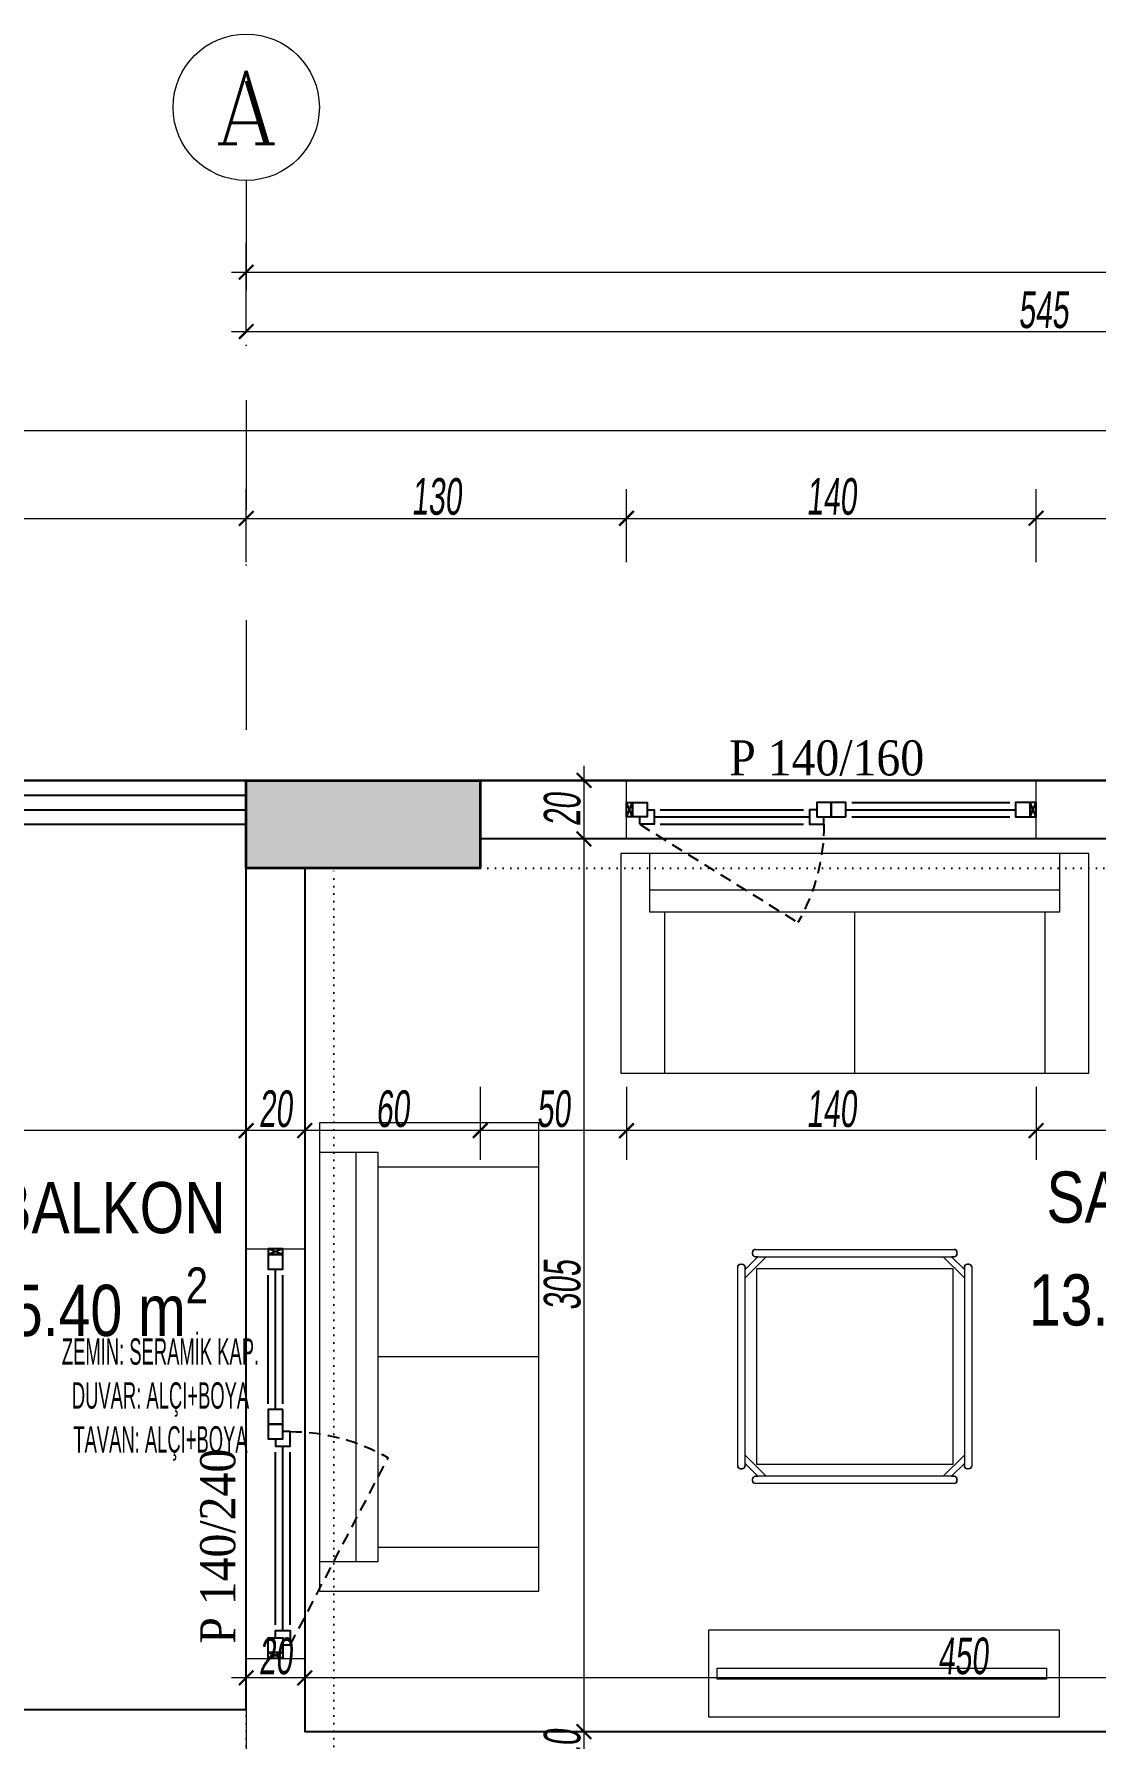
# Model space of a CAD drawing. Header units: millimetres. Extents: x -2145 to 33996, y -835 to 2363.
# Drawn here: x 11687 to 12050, y 512 to 1095 of the extents above; entities that cross this region are included whole.
import ezdxf
from ezdxf.enums import TextEntityAlignment as Align

# ---------------------------------------------------------------- set-up
doc = ezdxf.new("R2010")
doc.units = ezdxf.units.MM
for name, pattern in [('DASHDOT', [1, 0.5, -0.25, 0, -0.25]), ('DOT', [0.25, 0, -0.25]), ('KESIK', [0.325, 0.2, -0.125])]:
    doc.linetypes.add(name, pattern=pattern)
for name, color, linetype in [('0 @ 1', 7, 'Continuous'), ('m_doğrama_aluminyum', 105, 'Continuous'), ('NET_KİRİŞ', 253, 'DOT'), ('NET_POZ', 41, 'Continuous'), ('T-GOR-5', 33, 'Continuous'), ('T-MAH-AD', 7, 'Continuous')]:
    doc.layers.add(name, color=color, linetype=linetype)
doc.layers.add('ALAN', color=3, linetype='Continuous', lineweight=25, plot=False)
for name, color, linetype, lineweight in [('EMSAL HESAP', 1, 'Continuous', 30), ('MM-TEFRIS', 173, 'Continuous', 5), ('NET_AKS', 251, 'DASHDOT', 9), ('NET_AKS_YAZI', 31, 'DASHDOT', 9), ('NET_ARSA SINIRI', 1, 'Continuous', 0), ('NET_DUVAR', 150, 'Continuous', 18), ('NET_KOLON_TARAMA', 8, 'Continuous', 0), ('NET_TAŞIYICI', 1, 'Continuous', 35), ('NET_ÖLÇÜ DIŞ', 235, 'Continuous', 9), ('NET_ÖLÇÜ İÇ', 54, 'Continuous', 9), ('NET_ÖLÇÜ_AKS', 31, 'Continuous', 15)]:
    doc.layers.add(name, color=color, linetype=linetype, lineweight=lineweight)
doc.layers.add('TEFRIS_YENI_TWA @ 1', color=7, linetype='Continuous', true_color=0xb5b5b5)
doc.styles.add('ARIALTR', font='arial.ttf', dxfattribs={"width": 0.8, "height": 22.5})
doc.styles.add('BODRUM', font='swisscl.ttf', dxfattribs={"width": 0.8, "oblique": 5})
doc.styles.get("Standard").update_dxf_attribs({"font": 'arial.ttf'})
doc.styles.add('TAks_2', font='ROMANC', dxfattribs={"height": 5})
doc.styles.add('TGS SAYILAR', font='times.ttf', dxfattribs={"width": 0.7})
doc.dimstyles.new('olcu-50', dxfattribs={"dimscale": 0, "dimtxt": 12.5, "dimasz": 5, "dimexe": 10, "dimexo": 10, "dimgap": 1, "dimtad": 1, "dimdec": 1, "dimzin": 12, "dimtxsty": 'BODRUM', "dimblk": 'ARCHTICK', "dimcen": 8, "dimdle": 5, "dimclrd": 256, "dimclre": 256, "dimclrt": 256, "dimadec": 0, "dimazin": 2, "dimtfac": 1, "dimtdec": 1, "dimtix": 1, "dimtmove": 0, "dimatfit": 3, "dimldrblk": 'ARCHTICK', "dimfxl": 15, "dimfxlon": 1, "dimlwd": -1, "dimlwe": -1, "dimarcsym": 0})

# ---------------------------------------------------------------- blocks, each defined once
blk = doc.blocks.new('A$Cec846f78')
at = {"layer": 'NET_TAŞIYICI'}
blk.add_lwpolyline([(-1580, 980), (-1580, 950), (-1660, 950), (-1660, 980)], close=True, dxfattribs=at)
blk = doc.blocks.new('A$Ca5374770')
at = {"layer": 'NET_KOLON_TARAMA'}
h = blk.add_hatch(dxfattribs=at)
h.set_pattern_fill('ANSI33', color=256)
h.paths.add_polyline_path([(1115, 0), (1115, 235), (1090, 235), (1090, 225), (1090, 0)])
h.paths.add_polyline_path([(890, 0), (890, 225), (890, 235), (865, 235), (865, 0)])
h.paths.add_polyline_path([(1580, 30), (1580, 0), (1660, 0), (1660, 30)])
h.paths.add_polyline_path([(1620, 455), (1620, 385), (1660, 385), (1660, 455)])
h.paths.add_polyline_path([(80, 950), (80, 980), (0, 980), (0, 950)])
h.paths.add_polyline_path([(1580, 980), (1580, 950), (1660, 950), (1660, 980)])
h.paths.add_polyline_path([(1035, 980), (1035, 950), (1115, 950), (1115, 980)])
h.paths.add_polyline_path([(625, 950), (625, 980), (545, 980), (545, 950)])
h.paths.add_polyline_path([(80, 0), (80, 30), (0, 30), (0, 0)])
h.paths.add_polyline_path([(1051, 425), (1051, 385), (1121, 385), (1121, 425)])
h.paths.add_polyline_path([(609, 385), (609, 425), (539, 425), (539, 385)])
h.paths.add_polyline_path([(585, 0), (585, 30), (505, 30), (505, 0)])
h.paths.add_polyline_path([(40, 385), (40, 455), (0, 455), (0, 385)])
at = {"layer": 'NET_TAŞIYICI', "xscale": -1}
blk.add_blockref('A$Cec846f78', (0, 0), dxfattribs=at)
blk = doc.blocks.new('*U527')
at = {"layer": 'MM-TEFRIS'}
for p, q in [((-30.27, 37.5), (-37.5, 30.27)), ((-33.1, 37.5), (-37.5, 33.1)), ((-34.94, 39), (-34.94, 38.5)), ((-33.94, 40), (33.94, 40)), ((-33.94, 37.5), (33.94, 37.5)), ((30.27, 37.5), (37.5, 30.27)), ((33.1, 37.5), (37.5, 33.1)), ((34.94, 39), (34.94, 38.5)), ((-40, -33.94), (-40, 33.94)), ((-39, 34.94), (-38.5, 34.94)), ((-37.5, -33.94), (-37.5, 33.94)), ((-33.5, -33.5), (-33.5, 33.5)), ((-33.5, 33.5), (33.5, 33.5)), ((33.5, 33.5), (33.5, -33.5)), ((37.5, 33.94), (37.5, -33.94)), ((39, 34.94), (38.5, 34.94)), ((40, 33.94), (40, -33.94)), ((-39, -34.94), (-38.5, -34.94)), ((-30.27, -37.5), (-37.5, -30.27)), ((-33.1, -37.5), (-37.5, -33.1)), ((33.5, -33.5), (-33.5, -33.5)), ((30.27, -37.5), (37.5, -30.27)), ((33.1, -37.5), (37.5, -33.1)), ((39, -34.94), (38.5, -34.94)), ((-34.94, -39), (-34.94, -38.5)), ((33.94, -37.5), (-33.94, -37.5)), ((33.94, -40), (-33.94, -40)), ((34.94, -39), (34.94, -38.5))]:
    blk.add_line(p, q, dxfattribs=at)
blk.add_lwpolyline([(-33.94, -40, -0.414214), (-34.94, -39), (-34.94, -38.5, -0.414214), (-33.94, -37.5), (-33.1, -37.5), (-37.5, -33.1), (-37.5, -33.94, -0.414214), (-38.5, -34.94), (-39, -34.94, -0.414214), (-40, -33.94), (-40, 33.94, -0.414214), (-39, 34.94), (-38.5, 34.94, -0.414214), (-37.5, 33.94), (-37.5, 33.1), (-33.1, 37.5), (-33.94, 37.5, -0.414214), (-34.94, 38.5), (-34.94, 39, -0.414214), (-33.94, 40), (33.94, 40, -0.414214), (34.94, 39), (34.94, 38.5, -0.414214), (33.94, 37.5), (33.1, 37.5), (37.5, 33.1), (37.5, 33.94, -0.414214), (38.5, 34.94), (39, 34.94, -0.414214), (40, 33.94), (40, -33.94, -0.414214), (39, -34.94), (38.5, -34.94, -0.414214), (37.5, -33.94), (37.5, -33.1), (33.1, -37.5), (33.94, -37.5, -0.414214), (34.94, -38.5), (34.94, -39, -0.414214), (33.94, -40)], format="xyb", close=True, dxfattribs=at)
for centre, start, end in [((-33.94, 39), 90, 180), ((-33.94, 38.5), 180, 270), ((33.94, 39), 0, 90), ((33.94, 38.5), 270, 0), ((-39, 33.94), 90, 180), ((-38.5, 33.94), 0, 90), ((38.5, 33.94), 90, 180), ((39, 33.94), 0, 90), ((-39, -33.94), 180, 270), ((-38.5, -33.94), 270, 0), ((38.5, -33.94), 180, 270), ((39, -33.94), 270, 0), ((-33.94, -38.5), 90, 180), ((-33.94, -39), 180, 270), ((33.94, -38.5), 0, 90), ((33.94, -39), 270, 0)]:
    blk.add_arc(centre, 1, start, end, dxfattribs=at)
blk = doc.blocks.new('*U607')
at = {"layer": 'MM-TEFRIS'}
blk.add_lwpolyline([(0, 10), (160, 10), (160, 85), (0, 85)], close=True, dxfattribs=at)
at = {"layer": 'MM-TEFRIS', "lineweight": 9, "flags": 128}
blk.add_lwpolyline([(0, 10), (160, 10), (160, 85), (0, 85)], close=True, dxfattribs=at)
blk.add_lwpolyline([(0, 10), (160, 10), (160, 85), (0, 85)], close=True, dxfattribs=at)
for points in [[(10, 65), (10, 85)], [(150, 85), (150, 85), (150, 65), (150, 65)], [(150, 72.5), (10, 72.5)], [(150, 65), (10, 65)], [(15, 65), (15, 10)], [(80, 10), (80, 65)], [(145, 65), (145, 10)]]:
    blk.add_lwpolyline(points, dxfattribs=at)
blk = doc.blocks.new('*U528')
at = {"layer": 'MM-TEFRIS'}
blk.add_lwpolyline([(0, 0), (162, 0), (162, 40), (0, 40)], close=True, dxfattribs=at)
blk.add_lwpolyline([(4, 22.5), (156, 22.5), (156, 17.5), (4, 17.5), (4, 22.5)], dxfattribs=at)
blk = doc.blocks.new('*U615')
at = {"layer": 'm_doğrama_aluminyum', "linetype": 'KESIK', "ltscale": 0.2}
blk.add_line((-3015.1746, -58.1938, 0), (-3014.5338, -57.8585, 0), dxfattribs=at)
blk.add_line((-3015.1746, -58.1938, 0), (-3014.5338, -57.8585, 0), dxfattribs=at)
at = {"layer": 'm_doğrama_aluminyum', "elevation": 0}
for points in [[(-3015.1996, -58.2188), (-3015.2196, -58.2188), (-3015.2196, -58.2688), (-3015.1996, -58.2688), (-3015.1996, -58.2188)], [(-3015.1996, -58.2188), (-3015.2196, -58.2688)], [(-3015.2196, -58.2188), (-3015.1996, -58.2688)], [(-3015.1996, -58.2188), (-3015.1996, -58.2688), (-3015.1496, -58.2688), (-3015.1496, -58.2188), (-3015.1996, -58.2188)], [(-3015.1746, -58.1938), (-3015.1746, -58.2188)], [(-3015.1496, -58.2438), (-3015.1246, -58.2438), (-3015.1246, -58.1938), (-3015.1746, -58.1938)], [(-3015.1246, -58.2188), (-3014.4946, -58.2188)], [(-3015.1046, -58.1938), (-3014.5146, -58.1938)], [(-3015.1046, -58.2438), (-3014.5146, -58.2438)], [(-3014.4696, -58.2438), (-3014.4946, -58.2438), (-3014.4946, -58.1938), (-3014.4446, -58.1938)], [(-3014.4196, -58.2188), (-3014.4196, -58.2688), (-3014.4696, -58.2688), (-3014.4696, -58.2188), (-3014.4196, -58.2188)], [(-3014.4446, -58.1938), (-3014.4446, -58.2188)], [(-3014.3696, -58.2188), (-3014.3696, -58.2688), (-3014.4196, -58.2688), (-3014.4196, -58.2188), (-3014.3696, -58.2188)], [(-3014.3696, -58.2438), (-3013.8896, -58.2438)], [(-3014.3496, -58.2188), (-3013.9096, -58.2188)], [(-3013.8396, -58.2188), (-3013.8396, -58.2688), (-3013.8896, -58.2688), (-3013.8896, -58.2188), (-3013.8396, -58.2188)], [(-3013.8396, -58.2188), (-3013.8196, -58.2188), (-3013.8196, -58.2688), (-3013.8396, -58.2688), (-3013.8396, -58.2188)], [(-3013.8396, -58.2188), (-3013.8196, -58.2688)], [(-3013.8196, -58.2188), (-3013.8396, -58.2688)], [(-3014.3496, -58.2688), (-3013.9096, -58.2688)]]:
    blk.add_lwpolyline(points, dxfattribs=at)
at = {"layer": 'm_doğrama_aluminyum', "linetype": 'KESIK', "ltscale": 0.2}
blk.add_arc((-3015.1196, -58.1938, 0), 0.675, 359.98282, 29.79039, dxfattribs=at)
blk = doc.blocks.new('*U619')
at = {"layer": 'm_doğrama_aluminyum', "linetype": 'KESIK', "ltscale": 0.2}
blk.add_line((-3015.1746, -58.1938, 0), (-3014.6338, -57.8585, 0), dxfattribs=at)
blk.add_line((-3015.1746, -58.1938, 0), (-3014.6338, -57.8585, 0), dxfattribs=at)
at = {"layer": 'm_doğrama_aluminyum', "elevation": 0}
for points in [[(-3015.1996, -58.2188), (-3015.2196, -58.2188), (-3015.2196, -58.2688), (-3015.1996, -58.2688), (-3015.1996, -58.2188)], [(-3015.1996, -58.2188), (-3015.2196, -58.2688)], [(-3015.2196, -58.2188), (-3015.1996, -58.2688)], [(-3015.1996, -58.2188), (-3015.1996, -58.2688), (-3015.1496, -58.2688), (-3015.1496, -58.2188), (-3015.1996, -58.2188)], [(-3015.1746, -58.1938), (-3015.1746, -58.2188)], [(-3015.1496, -58.2438), (-3015.1246, -58.2438), (-3015.1246, -58.1938), (-3015.1746, -58.1938)], [(-3015.1246, -58.2188), (-3014.5946, -58.2188)], [(-3015.1046, -58.1938), (-3014.6146, -58.1938)], [(-3015.1046, -58.2438), (-3014.6146, -58.2438)], [(-3014.5696, -58.2438), (-3014.5946, -58.2438), (-3014.5946, -58.1938), (-3014.5446, -58.1938)], [(-3014.5196, -58.2188), (-3014.5196, -58.2688), (-3014.5696, -58.2688), (-3014.5696, -58.2188), (-3014.5196, -58.2188)], [(-3014.5446, -58.1938), (-3014.5446, -58.2188)], [(-3014.4696, -58.2188), (-3014.4696, -58.2688), (-3014.5196, -58.2688), (-3014.5196, -58.2188), (-3014.4696, -58.2188)], [(-3014.4696, -58.2438), (-3013.8896, -58.2438)], [(-3014.4496, -58.2188), (-3013.9096, -58.2188)], [(-3013.8396, -58.2188), (-3013.8396, -58.2688), (-3013.8896, -58.2688), (-3013.8896, -58.2188), (-3013.8396, -58.2188)], [(-3013.8396, -58.2188), (-3013.8196, -58.2188), (-3013.8196, -58.2688), (-3013.8396, -58.2688), (-3013.8396, -58.2188)], [(-3013.8396, -58.2188), (-3013.8196, -58.2688)], [(-3013.8196, -58.2188), (-3013.8396, -58.2688)], [(-3014.4496, -58.2688), (-3013.9096, -58.2688)]]:
    blk.add_lwpolyline(points, dxfattribs=at)
at = {"layer": 'm_doğrama_aluminyum', "linetype": 'KESIK', "ltscale": 0.2}
blk.add_arc((-3015.2196, -58.1938, 0), 0.675, 359.98282, 29.79039, dxfattribs=at)
blk = doc.blocks.new('A$Cb9b20b1b')
at = {"layer": 'NET_KİRİŞ', "ltscale": 10}
for p, q in [((690, 745), (225, 745)), ((940, 745), (770, 745)), ((690, 715), (225, 715)), ((740, 220), (740, 715)), ((770, 220), (770, 715))]:
    blk.add_line(p, q, dxfattribs=at)
blk = doc.blocks.new('_ArchTick')
at = {"color": 0, "linetype": 'ByBlock', "const_width": 0.15}
blk.add_lwpolyline([(-0.5, -0.5), (0.5, 0.5)], dxfattribs=at)
blk = doc.blocks.new('*D1567')
at = {"layer": 'Defpoints', "color": 0, "transparency": 16777216}
for p in [(-830, 153.36), (-285, 153.36), (-285, 153.36)]:
    blk.add_point(p, dxfattribs=at)
at = {"layer": 'NET_ÖLÇÜ_AKS', "transparency": 16777216}
for p, q in [((-830, 153.36), (-830, 163.36)), ((-285, 153.36), (-285, 163.36)), ((-835, 153.36), (-280, 153.36))]:
    blk.add_line(p, q, dxfattribs=at)
at = {"layer": 'NET_ÖLÇÜ_AKS', "transparency": 16777216, "xscale": 5, "yscale": 5, "zscale": 5, "rotation": 180}
blk.add_blockref('_ArchTick', (-830, 153.36), dxfattribs=at)
at = {"layer": 'NET_ÖLÇÜ_AKS', "transparency": 16777216, "xscale": 5, "yscale": 5, "zscale": 5}
blk.add_blockref('_ArchTick', (-285, 153.36), dxfattribs=at)
at = {"layer": 'NET_ÖLÇÜ_AKS', "transparency": 16777216, "insert": (-557.5, 160.73), "char_height": 12.5, "attachment_point": 5, "style": 'BODRUM'}
blk.add_mtext('545', dxfattribs=at)
blk = doc.blocks.new('*D1571')
at = {"layer": 'Defpoints', "color": 0, "transparency": 16777216}
for p in [(830, 173.64), (-830, 153.36), (830, 153.36)]:
    blk.add_point(p, dxfattribs=at)
at = {"layer": 'NET_ÖLÇÜ_AKS', "transparency": 16777216}
for p, q in [((-830, 163.36), (-830, 183.64)), ((830, 163.36), (830, 183.64)), ((-835, 173.64), (835, 173.64))]:
    blk.add_line(p, q, dxfattribs=at)
at = {"layer": 'NET_ÖLÇÜ_AKS', "transparency": 16777216, "xscale": 5, "yscale": 5, "zscale": 5, "rotation": 180}
blk.add_blockref('_ArchTick', (-830, 173.64), dxfattribs=at)
at = {"layer": 'NET_ÖLÇÜ_AKS', "transparency": 16777216, "xscale": 5, "yscale": 5, "zscale": 5}
blk.add_blockref('_ArchTick', (830, 173.64), dxfattribs=at)
at = {"layer": 'NET_ÖLÇÜ_AKS', "transparency": 16777216, "insert": (0, 181.04), "char_height": 12.5, "attachment_point": 5, "style": 'BODRUM'}
blk.add_mtext('1660', dxfattribs=at)
blk = doc.blocks.new('A$C5ec6af74')
at = {"layer": 'NET_AKS', "ltscale": 75}
for p, q in [((-865, 1185), (-865, -185)), ((1125, 980), (-1195, 980))]:
    blk.add_line(p, q, dxfattribs=at)
at = {"layer": 'NET_AKS', "linetype": 'Continuous', "ltscale": 100}
blk.add_circle((-865, 1210), 25, dxfattribs=at)
at = {"layer": 'NET_AKS_YAZI', "linetype": 'Continuous', "style": 'TAks_2'}
blk.add_text('A', height=25, dxfattribs=at).set_placement((-865, 1210), align=Align.MIDDLE_CENTER)
blk = doc.blocks.new('*D1080')
at = {"layer": 'Defpoints', "color": 0, "transparency": 16777216}
for p in [(12029.48, 819.61), (12029.48, 719.95), (12229.48, 719.95)]:
    blk.add_point(p, dxfattribs=at)
at = {"layer": 'NET_ÖLÇÜ İÇ', "transparency": 16777216}
for p, q in [((12029.48, 734.95), (12029.48, 709.95)), ((12229.48, 719.95), (12229.48, 729.95)), ((12234.48, 719.95), (12024.48, 719.95))]:
    blk.add_line(p, q, dxfattribs=at)
at = {"layer": 'NET_ÖLÇÜ İÇ', "transparency": 16777216, "xscale": 5, "yscale": 5, "zscale": 5, "rotation": 180}
blk.add_blockref('_ArchTick', (12029.48, 719.95), dxfattribs=at)
at = {"layer": 'NET_ÖLÇÜ İÇ', "transparency": 16777216, "xscale": 5, "yscale": 5, "zscale": 5}
blk.add_blockref('_ArchTick', (12229.48, 719.95), dxfattribs=at)
at = {"layer": 'NET_ÖLÇÜ İÇ', "transparency": 16777216, "insert": (12129.48, 727.35), "char_height": 12.5, "attachment_point": 5, "style": 'BODRUM'}
blk.add_mtext('200', dxfattribs=at)
blk = doc.blocks.new('*D1081')
at = {"layer": 'Defpoints', "color": 0, "transparency": 16777216}
for p in [(11889.48, 819.61), (12029.48, 819.61), (11889.48, 719.95)]:
    blk.add_point(p, dxfattribs=at)
at = {"layer": 'NET_ÖLÇÜ İÇ', "transparency": 16777216}
for p, q in [((11889.48, 734.95), (11889.48, 709.95)), ((12029.48, 734.95), (12029.48, 709.95)), ((12034.48, 719.95), (11884.48, 719.95))]:
    blk.add_line(p, q, dxfattribs=at)
at = {"layer": 'NET_ÖLÇÜ İÇ', "transparency": 16777216, "xscale": 5, "yscale": 5, "zscale": 5, "rotation": 180}
blk.add_blockref('_ArchTick', (11889.48, 719.95), dxfattribs=at)
at = {"layer": 'NET_ÖLÇÜ İÇ', "transparency": 16777216, "xscale": 5, "yscale": 5, "zscale": 5}
blk.add_blockref('_ArchTick', (12029.48, 719.95), dxfattribs=at)
at = {"layer": 'NET_ÖLÇÜ İÇ', "transparency": 16777216, "insert": (11959.48, 727.35), "char_height": 12.5, "attachment_point": 5, "style": 'BODRUM'}
blk.add_mtext('140', dxfattribs=at)
blk = doc.blocks.new('*D1082')
at = {"layer": 'Defpoints', "color": 0, "transparency": 16777216}
for p in [(11889.48, 819.61), (11839.48, 809.61), (11839.48, 719.95)]:
    blk.add_point(p, dxfattribs=at)
at = {"layer": 'NET_ÖLÇÜ İÇ', "transparency": 16777216}
for p, q in [((11839.48, 734.95), (11839.48, 709.95)), ((11889.48, 734.95), (11889.48, 709.95)), ((11894.48, 719.95), (11834.48, 719.95))]:
    blk.add_line(p, q, dxfattribs=at)
at = {"layer": 'NET_ÖLÇÜ İÇ', "transparency": 16777216, "xscale": 5, "yscale": 5, "zscale": 5, "rotation": 180}
blk.add_blockref('_ArchTick', (11839.48, 719.95), dxfattribs=at)
at = {"layer": 'NET_ÖLÇÜ İÇ', "transparency": 16777216, "xscale": 5, "yscale": 5, "zscale": 5}
blk.add_blockref('_ArchTick', (11889.48, 719.95), dxfattribs=at)
at = {"layer": 'NET_ÖLÇÜ İÇ', "transparency": 16777216, "insert": (11864.48, 727.35), "char_height": 12.5, "attachment_point": 5, "style": 'BODRUM'}
blk.add_mtext('50', dxfattribs=at)
blk = doc.blocks.new('*D1083')
at = {"layer": 'Defpoints', "color": 0, "transparency": 16777216}
for p in [(11839.48, 809.61), (11779.48, 719.95), (11779.48, 719.95)]:
    blk.add_point(p, dxfattribs=at)
at = {"layer": 'NET_ÖLÇÜ İÇ', "transparency": 16777216}
for p, q in [((11839.48, 734.95), (11839.48, 709.95)), ((11844.48, 719.95), (11774.48, 719.95)), ((11779.48, 719.95), (11779.48, 709.95))]:
    blk.add_line(p, q, dxfattribs=at)
at = {"layer": 'NET_ÖLÇÜ İÇ', "transparency": 16777216, "xscale": 5, "yscale": 5, "zscale": 5, "rotation": 180}
blk.add_blockref('_ArchTick', (11779.48, 719.95), dxfattribs=at)
at = {"layer": 'NET_ÖLÇÜ İÇ', "transparency": 16777216, "xscale": 5, "yscale": 5, "zscale": 5}
blk.add_blockref('_ArchTick', (11839.48, 719.95), dxfattribs=at)
at = {"layer": 'NET_ÖLÇÜ İÇ', "transparency": 16777216, "insert": (11809.48, 727.35), "char_height": 12.5, "attachment_point": 5, "style": 'BODRUM'}
blk.add_mtext('60', dxfattribs=at)
blk = doc.blocks.new('*D1084')
at = {"layer": 'Defpoints', "color": 0, "transparency": 16777216}
for p in [(11759.48, 719.95), (11759.48, 719.95), (11779.48, 719.95)]:
    blk.add_point(p, dxfattribs=at)
at = {"layer": 'NET_ÖLÇÜ İÇ', "transparency": 16777216}
for p, q in [((11759.48, 719.95), (11759.48, 729.95)), ((11784.48, 719.95), (11754.48, 719.95)), ((11779.48, 719.95), (11779.48, 709.95))]:
    blk.add_line(p, q, dxfattribs=at)
at = {"layer": 'NET_ÖLÇÜ İÇ', "transparency": 16777216, "xscale": 5, "yscale": 5, "zscale": 5, "rotation": 180}
blk.add_blockref('_ArchTick', (11759.48, 719.95), dxfattribs=at)
at = {"layer": 'NET_ÖLÇÜ İÇ', "transparency": 16777216, "xscale": 5, "yscale": 5, "zscale": 5}
blk.add_blockref('_ArchTick', (11779.48, 719.95), dxfattribs=at)
at = {"layer": 'NET_ÖLÇÜ İÇ', "transparency": 16777216, "insert": (11769.48, 727.35), "char_height": 12.5, "attachment_point": 5, "style": 'BODRUM'}
blk.add_mtext('20', dxfattribs=at)
blk = doc.blocks.new('*D1085')
at = {"layer": 'Defpoints', "color": 0, "transparency": 16777216}
for p in [(11589.48, 719.95), (11589.48, 719.95), (11759.48, 719.95)]:
    blk.add_point(p, dxfattribs=at)
at = {"layer": 'NET_ÖLÇÜ İÇ', "transparency": 16777216}
for p, q in [((11589.48, 719.95), (11589.48, 729.95)), ((11759.48, 719.95), (11759.48, 729.95)), ((11764.48, 719.95), (11584.48, 719.95))]:
    blk.add_line(p, q, dxfattribs=at)
at = {"layer": 'NET_ÖLÇÜ İÇ', "transparency": 16777216, "xscale": 5, "yscale": 5, "zscale": 5, "rotation": 180}
blk.add_blockref('_ArchTick', (11589.48, 719.95), dxfattribs=at)
at = {"layer": 'NET_ÖLÇÜ İÇ', "transparency": 16777216, "xscale": 5, "yscale": 5, "zscale": 5}
blk.add_blockref('_ArchTick', (11759.48, 719.95), dxfattribs=at)
at = {"layer": 'NET_ÖLÇÜ İÇ', "transparency": 16777216, "insert": (11674.48, 727.35), "char_height": 12.5, "attachment_point": 5, "style": 'BODRUM'}
blk.add_mtext('170', dxfattribs=at)
blk = doc.blocks.new('*D1089')
at = {"layer": 'Defpoints', "color": 0, "transparency": 16777216}
for p in [(11779.48, 532.97), (11779.48, 532.97), (12229.48, 532.97)]:
    blk.add_point(p, dxfattribs=at)
at = {"layer": 'NET_ÖLÇÜ İÇ', "transparency": 16777216}
for p, q in [((11779.48, 532.97), (11779.48, 542.97)), ((12229.48, 532.97), (12229.48, 542.97)), ((12234.48, 532.97), (11774.48, 532.97))]:
    blk.add_line(p, q, dxfattribs=at)
at = {"layer": 'NET_ÖLÇÜ İÇ', "transparency": 16777216, "xscale": 5, "yscale": 5, "zscale": 5, "rotation": 180}
blk.add_blockref('_ArchTick', (11779.48, 532.97), dxfattribs=at)
at = {"layer": 'NET_ÖLÇÜ İÇ', "transparency": 16777216, "xscale": 5, "yscale": 5, "zscale": 5}
blk.add_blockref('_ArchTick', (12229.48, 532.97), dxfattribs=at)
at = {"layer": 'NET_ÖLÇÜ İÇ', "transparency": 16777216, "insert": (12004.48, 540.38), "char_height": 12.5, "attachment_point": 5, "style": 'BODRUM'}
blk.add_mtext('450', dxfattribs=at)
blk = doc.blocks.new('*D1090')
at = {"layer": 'Defpoints', "color": 0, "transparency": 16777216}
for p in [(11759.48, 532.97), (11759.48, 532.97), (11779.48, 532.97)]:
    blk.add_point(p, dxfattribs=at)
at = {"layer": 'NET_ÖLÇÜ İÇ', "transparency": 16777216}
for p, q in [((11759.48, 532.97), (11759.48, 542.97)), ((11779.48, 532.97), (11779.48, 542.97)), ((11784.48, 532.97), (11754.48, 532.97))]:
    blk.add_line(p, q, dxfattribs=at)
at = {"layer": 'NET_ÖLÇÜ İÇ', "transparency": 16777216, "xscale": 5, "yscale": 5, "zscale": 5, "rotation": 180}
blk.add_blockref('_ArchTick', (11759.48, 532.97), dxfattribs=at)
at = {"layer": 'NET_ÖLÇÜ İÇ', "transparency": 16777216, "xscale": 5, "yscale": 5, "zscale": 5}
blk.add_blockref('_ArchTick', (11779.48, 532.97), dxfattribs=at)
at = {"layer": 'NET_ÖLÇÜ İÇ', "transparency": 16777216, "insert": (11769.48, 540.38), "char_height": 12.5, "attachment_point": 5, "style": 'BODRUM'}
blk.add_mtext('20', dxfattribs=at)
blk = doc.blocks.new('*D1127')
at = {"layer": 'Defpoints', "color": 0, "transparency": 16777216}
for p in [(11874.95, 514.61), (11874.95, 514.61), (11874.95, 504.61)]:
    blk.add_point(p, dxfattribs=at)
at = {"layer": 'NET_ÖLÇÜ İÇ', "transparency": 16777216}
for p, q in [((11874.95, 514.61), (11874.95, 519.61)), ((11874.95, 514.61), (11884.95, 514.61)), ((11874.95, 504.61), (11874.95, 514.61)), ((11874.95, 504.61), (11884.95, 504.61)), ((11874.95, 504.61), (11874.95, 499.61))]:
    blk.add_line(p, q, dxfattribs=at)
at = {"layer": 'NET_ÖLÇÜ İÇ', "transparency": 16777216, "xscale": 5, "yscale": 5, "zscale": 5}
for p, rotation in [((11874.95, 514.61), 270), ((11874.95, 504.61), 90)]:
    blk.add_blockref('_ArchTick', p, dxfattribs=dict(at, rotation=rotation))
at = {"layer": 'NET_ÖLÇÜ İÇ', "transparency": 16777216, "insert": (11867.55, 509.61), "char_height": 12.5, "attachment_point": 5, "rotation": 90, "style": 'BODRUM'}
blk.add_mtext('10', dxfattribs=at)
blk = doc.blocks.new('*D1128')
at = {"layer": 'Defpoints', "color": 0, "transparency": 16777216}
for p in [(11874.95, 819.61), (11874.95, 819.61), (11874.95, 514.61)]:
    blk.add_point(p, dxfattribs=at)
at = {"layer": 'NET_ÖLÇÜ İÇ', "transparency": 16777216}
for p, q in [((11874.95, 509.61), (11874.95, 824.61)), ((11874.95, 819.61), (11884.95, 819.61)), ((11874.95, 514.61), (11884.95, 514.61))]:
    blk.add_line(p, q, dxfattribs=at)
at = {"layer": 'NET_ÖLÇÜ İÇ', "transparency": 16777216, "xscale": 5, "yscale": 5, "zscale": 5}
for p, rotation in [((11874.95, 819.61), 90), ((11874.95, 514.61), 270)]:
    blk.add_blockref('_ArchTick', p, dxfattribs=dict(at, rotation=rotation))
at = {"layer": 'NET_ÖLÇÜ İÇ', "transparency": 16777216, "insert": (11867.54, 667.11), "char_height": 12.5, "attachment_point": 5, "rotation": 90, "style": 'BODRUM'}
blk.add_mtext('305', dxfattribs=at)
blk = doc.blocks.new('*D1129')
at = {"layer": 'Defpoints', "color": 0, "transparency": 16777216}
for p in [(11874.95, 839.61), (11874.95, 839.61), (11874.95, 819.61)]:
    blk.add_point(p, dxfattribs=at)
at = {"layer": 'NET_ÖLÇÜ İÇ', "transparency": 16777216}
for p, q in [((11874.95, 814.61), (11874.95, 844.61)), ((11874.95, 839.61), (11884.95, 839.61)), ((11874.95, 819.61), (11884.95, 819.61))]:
    blk.add_line(p, q, dxfattribs=at)
at = {"layer": 'NET_ÖLÇÜ İÇ', "transparency": 16777216, "xscale": 5, "yscale": 5, "zscale": 5}
for p, rotation in [((11874.95, 839.61), 90), ((11874.95, 819.61), 270)]:
    blk.add_blockref('_ArchTick', p, dxfattribs=dict(at, rotation=rotation))
at = {"layer": 'NET_ÖLÇÜ İÇ', "transparency": 16777216, "insert": (11867.55, 829.61), "char_height": 12.5, "attachment_point": 5, "rotation": 90, "style": 'BODRUM'}
blk.add_mtext('20', dxfattribs=at)
blk = doc.blocks.new('*D1170')
at = {"layer": 'Defpoints', "color": 0, "transparency": 16777216}
for p in [(11759.48, 929.15), (11589.48, 839.61), (11759.48, 839.61)]:
    blk.add_point(p, dxfattribs=at)
at = {"layer": 'NET_ÖLÇÜ DIŞ', "transparency": 16777216}
for p, q in [((11589.48, 914.15), (11589.48, 939.15)), ((11759.48, 914.15), (11759.48, 939.15)), ((11584.48, 929.15), (11764.48, 929.15))]:
    blk.add_line(p, q, dxfattribs=at)
at = {"layer": 'NET_ÖLÇÜ DIŞ', "transparency": 16777216, "xscale": 5, "yscale": 5, "zscale": 5, "rotation": 180}
blk.add_blockref('_ArchTick', (11589.48, 929.15), dxfattribs=at)
at = {"layer": 'NET_ÖLÇÜ DIŞ', "transparency": 16777216, "xscale": 5, "yscale": 5, "zscale": 5}
blk.add_blockref('_ArchTick', (11759.48, 929.15), dxfattribs=at)
at = {"layer": 'NET_ÖLÇÜ DIŞ', "transparency": 16777216, "insert": (11674.48, 936.55), "char_height": 12.5, "attachment_point": 5, "style": 'BODRUM'}
blk.add_mtext('170', dxfattribs=at)
blk = doc.blocks.new('*D1171')
at = {"layer": 'Defpoints', "color": 0, "transparency": 16777216}
for p in [(11889.48, 929.15), (11759.48, 839.61), (11889.48, 839.61)]:
    blk.add_point(p, dxfattribs=at)
at = {"layer": 'NET_ÖLÇÜ DIŞ', "transparency": 16777216}
for p, q in [((11759.48, 914.15), (11759.48, 939.15)), ((11889.48, 914.15), (11889.48, 939.15)), ((11754.48, 929.15), (11894.48, 929.15))]:
    blk.add_line(p, q, dxfattribs=at)
at = {"layer": 'NET_ÖLÇÜ DIŞ', "transparency": 16777216, "xscale": 5, "yscale": 5, "zscale": 5, "rotation": 180}
blk.add_blockref('_ArchTick', (11759.48, 929.15), dxfattribs=at)
at = {"layer": 'NET_ÖLÇÜ DIŞ', "transparency": 16777216, "xscale": 5, "yscale": 5, "zscale": 5}
blk.add_blockref('_ArchTick', (11889.48, 929.15), dxfattribs=at)
at = {"layer": 'NET_ÖLÇÜ DIŞ', "transparency": 16777216, "insert": (11824.48, 936.56), "char_height": 12.5, "attachment_point": 5, "style": 'BODRUM'}
blk.add_mtext('130', dxfattribs=at)
blk = doc.blocks.new('*D1172')
at = {"layer": 'Defpoints', "color": 0, "transparency": 16777216}
for p in [(12029.48, 929.15), (11889.48, 839.61), (12029.48, 839.61)]:
    blk.add_point(p, dxfattribs=at)
at = {"layer": 'NET_ÖLÇÜ DIŞ', "transparency": 16777216}
for p, q in [((11889.48, 914.15), (11889.48, 939.15)), ((12029.48, 914.15), (12029.48, 939.15)), ((11884.48, 929.15), (12034.48, 929.15))]:
    blk.add_line(p, q, dxfattribs=at)
at = {"layer": 'NET_ÖLÇÜ DIŞ', "transparency": 16777216, "xscale": 5, "yscale": 5, "zscale": 5, "rotation": 180}
blk.add_blockref('_ArchTick', (11889.48, 929.15), dxfattribs=at)
at = {"layer": 'NET_ÖLÇÜ DIŞ', "transparency": 16777216, "xscale": 5, "yscale": 5, "zscale": 5}
blk.add_blockref('_ArchTick', (12029.48, 929.15), dxfattribs=at)
at = {"layer": 'NET_ÖLÇÜ DIŞ', "transparency": 16777216, "insert": (11959.48, 936.55), "char_height": 12.5, "attachment_point": 5, "style": 'BODRUM'}
blk.add_mtext('140', dxfattribs=at)
blk = doc.blocks.new('*D1173')
at = {"layer": 'Defpoints', "color": 0, "transparency": 16777216}
for p in [(12394.48, 929.15), (12029.48, 839.61), (12394.48, 839.61)]:
    blk.add_point(p, dxfattribs=at)
at = {"layer": 'NET_ÖLÇÜ DIŞ', "transparency": 16777216}
for p, q in [((12029.48, 914.15), (12029.48, 939.15)), ((12394.48, 914.15), (12394.48, 939.15)), ((12024.48, 929.15), (12399.48, 929.15))]:
    blk.add_line(p, q, dxfattribs=at)
at = {"layer": 'NET_ÖLÇÜ DIŞ', "transparency": 16777216, "xscale": 5, "yscale": 5, "zscale": 5, "rotation": 180}
blk.add_blockref('_ArchTick', (12029.48, 929.15), dxfattribs=at)
at = {"layer": 'NET_ÖLÇÜ DIŞ', "transparency": 16777216, "xscale": 5, "yscale": 5, "zscale": 5}
blk.add_blockref('_ArchTick', (12394.48, 929.15), dxfattribs=at)
at = {"layer": 'NET_ÖLÇÜ DIŞ', "transparency": 16777216, "insert": (12211.98, 936.56), "char_height": 12.5, "attachment_point": 5, "style": 'BODRUM'}
blk.add_mtext('365', dxfattribs=at)
blk = doc.blocks.new('*D1343')
at = {"layer": 'Defpoints', "color": 0, "transparency": 16777216}
for p in [(13589.48, 959.15), (11589.48, 929.15), (13589.48, 929.15)]:
    blk.add_point(p, dxfattribs=at)
at = {"layer": 'NET_ÖLÇÜ DIŞ', "transparency": 16777216}
for p, q in [((11589.48, 944.15), (11589.48, 969.15)), ((13589.48, 944.15), (13589.48, 969.15)), ((11584.48, 959.15), (13594.48, 959.15))]:
    blk.add_line(p, q, dxfattribs=at)
at = {"layer": 'NET_ÖLÇÜ DIŞ', "transparency": 16777216, "xscale": 5, "yscale": 5, "zscale": 5, "rotation": 180}
blk.add_blockref('_ArchTick', (11589.48, 959.15), dxfattribs=at)
at = {"layer": 'NET_ÖLÇÜ DIŞ', "transparency": 16777216, "xscale": 5, "yscale": 5, "zscale": 5}
blk.add_blockref('_ArchTick', (13589.48, 959.15), dxfattribs=at)
at = {"layer": 'NET_ÖLÇÜ DIŞ', "transparency": 16777216, "insert": (12589.48, 966.55), "char_height": 12.5, "attachment_point": 5, "style": 'BODRUM'}
blk.add_mtext('2000', dxfattribs=at)
blk = doc.blocks.new('A$C3a4dd877')
at = {"layer": 'NET_ÖLÇÜ_AKS'}
for p2, distance, picture, middle in [((830, 153.36), 20.28, '*D1571', (0, 181.04)), ((-285, 153.36), 0, '*D1567', (-557.5, 160.73))]:
    dim = blk.add_aligned_dim(p1=(-830, 153.36), p2=p2, distance=distance, dimstyle='olcu-50', override={"dimscale": 1}, dxfattribs=at)
    dim.commit()
    dim.dimension.update_dxf_attribs({"geometry": picture, "text_midpoint": middle})

msp = doc.modelspace()

# ---------------------------------------------------------------- linework, layer by layer
at = {"layer": 'ALAN'}
for points in [[(13589.48, 839.61), (11589.48, 839.61), (11589.48, 244.61), (11609.48, 244.61), (11609.48, -140.39), (13569.48, -140.39), (13569.48, 244.61), (13589.48, 244.61)], [(11759.48, 839.61), (11589.48, 839.61), (11589.48, 522.11), (11759.48, 522.11)], [(12229.48, 819.61), (11839.48, 819.61), (11839.48, 809.61), (11779.48, 809.61), (11779.48, 514.61), (12229.48, 514.61)]]:
    msp.add_lwpolyline(points, close=True, dxfattribs=at)
at = {"layer": 'EMSAL HESAP'}
msp.add_lwpolyline([(12589.48, 459.61), (12589.48, 839.61), (11589.48, 839.61), (11589.48, 244.61), (11609.48, 244.61), (11609.48, -140.39), (11949.48, -140.39), (11949.48, 74.61), (12139.48, 74.61), (12139.48, 254.61), (12564.48, 254.61), (12564.48, 459.61)], close=True, dxfattribs=at)
at = {"layer": 'NET_ARSA SINIRI'}
msp.add_lwpolyline([(13419.48, 839.61), (11759.48, 839.61), (11759.48, -140.39), (13419.48, -140.39)], close=True, dxfattribs=at)
at = {"layer": 'NET_DUVAR'}
for p, q in [((12304.48, 839.61), (11839.48, 839.61)), ((11889.48, 819.61), (11889.48, 839.61)), ((12029.48, 819.61), (12029.48, 839.61)), ((12229.48, 819.61), (11839.48, 819.61)), ((11759.48, 679.61), (11759.48, 809.61)), ((11779.48, 679.61), (11779.48, 809.61)), ((11759.48, 679.61), (11779.48, 679.61)), ((11759.48, 522.11), (11759.48, 539.61)), ((11759.48, 539.61), (11779.48, 539.61)), ((11779.48, 514.61), (11779.48, 539.61)), ((11759.48, 522.11), (11589.48, 522.11)), ((11779.48, 514.61), (12019.48, 514.61)), ((12019.48, 514.61), (12019.48, 514.61)), ((12129.48, 514.61), (12019.48, 514.61))]:
    msp.add_line(p, q, dxfattribs=at)
at = {"layer": 'T-GOR-5'}
for points in [[(11589.48, 522.11), (11589.48, 839.61), (11759.48, 839.61)], [(11594.48, 522.11), (11594.48, 834.61), (11759.48, 834.61)], [(11599.48, 522.11), (11599.48, 829.61), (11759.48, 829.61)], [(11604.48, 522.11), (11604.48, 824.61), (11759.48, 824.61)]]:
    msp.add_lwpolyline(points, dxfattribs=at)

# ---------------------------------------------------------------- block references
at = {"layer": '0 @ 1', "rotation": 180}
msp.add_blockref('*U527', (11967.48, 639.36), dxfattribs=at)
at = {"layer": 'm_doğrama_aluminyum', "xscale": -100, "yscale": 100, "zscale": 100}
for name, p, rotation in [('*U619', (313411.44, -4994.77, 0), 180), ('*U615', (17593.86, 302061.57, 0), 270)]:
    msp.add_blockref(name, p, dxfattribs=dict(at, rotation=rotation))
at = {"layer": 'NET_AKS'}
msp.add_blockref('A$C5ec6af74', (12624.48, -140.39), dxfattribs=at)
at = {"layer": 'NET_KİRİŞ', "xscale": -1}
msp.add_blockref('A$Cb9b20b1b', (12529.48, 94.61), dxfattribs=at)
at = {"layer": 'NET_TAŞIYICI', "xscale": -1}
msp.add_blockref('A$Ca5374770', (13419.48, -140.39), dxfattribs=at)
at = {"layer": 'NET_ÖLÇÜ_AKS'}
msp.add_blockref('A$C3a4dd877', (12589.48, 839.61), dxfattribs=at)
at = {"layer": 'TEFRIS_YENI_TWA @ 1'}
msp.add_blockref('*U607', (11887.48, 729.61), dxfattribs=at)
at = {"layer": 'TEFRIS_YENI_TWA @ 1', "rotation": 90.00000000000001}
msp.add_blockref('*U607', (11869.48, 562.61), dxfattribs=at)
at = {"layer": 'TEFRIS_YENI_TWA @ 1', "xscale": 0.7407407407407398, "yscale": 0.7407407407407398, "zscale": 0.7407407407407398}
msp.add_blockref('*U528', (11917.48, 519.61), dxfattribs=at)

# ---------------------------------------------------------------- texts
at = {"layer": 'NET_POZ', "style": 'TGS SAYILAR', "width": 0.9}
msp.add_text('P 140/160', height=12, dxfattribs=at).set_placement((11924.6, 841.3))
msp.add_text('P 140/240', height=12, rotation=90, dxfattribs=at).set_placement((11755.74, 544.63))
at = {"layer": 'NET_POZ', "insert": (11730.18, 607.18), "char_height": 9, "width": 105.1157, "attachment_point": 8}
msp.add_mtext('{\\W0.5;ZEMİN: SERAMİK KAP.\\PDUVAR: ALÇI+BOYA\\PTAVAN: ALÇI+BOYA}', dxfattribs=at)
at = {"layer": 'T-MAH-AD', "char_height": 17.5, "width": 121.1216, "attachment_point": 2, "style": 'ARIALTR'}
for s, insert in [('\\A1;SALON\\P13.65 m{\\H0.7x;\\S2^ ;}', (12066.16, 705.98)), ('\\A1;BALKON\\P5.40 m{\\H0.7x;\\S2^ ;}', (11712.73, 702.39))]:
    msp.add_mtext(s, dxfattribs=dict(at, insert=insert))

# ---------------------------------------------------------------- dimensions: what is measured, and where the dimension line sits
at = {"layer": 'NET_ÖLÇÜ DIŞ'}
dim = msp.add_linear_dim(base=(13589.48, 959.15), p1=(11589.48, 929.15), p2=(13589.48, 929.15), dimstyle='olcu-50', override={"dimscale": 1}, dxfattribs=at)
dim.commit()
dim.dimension.update_dxf_attribs({"geometry": '*D1343', "text_midpoint": (12589.48, 966.55)})
for p1, p2, picture, middle in [((11589.48, 839.61), (11759.48, 839.61), '*D1170', (11674.48, 936.55)), ((11759.48, 839.61), (11889.48, 839.61), '*D1171', (11824.48, 936.56))]:
    dim = msp.add_aligned_dim(p1=p1, p2=p2, distance=89.54, dimstyle='olcu-50', override={"dimscale": 1}, dxfattribs=at)
    dim.commit()
    dim.dimension.update_dxf_attribs({"geometry": picture, "text_midpoint": middle})
for base, p1, p2, picture, middle in [((12029.48, 929.15), (11889.48, 839.61), (12029.48, 839.61), '*D1172', (11959.48, 936.55)), ((12394.48, 929.15), (12029.48, 839.61), (12394.48, 839.61), '*D1173', (12211.98, 936.56))]:
    dim = msp.add_linear_dim(base=base, p1=p1, p2=p2, angle=180, dimstyle='olcu-50', override={"dimscale": 1, "dimtmove": 1}, dxfattribs=at)
    dim.commit()
    dim.dimension.update_dxf_attribs({"geometry": picture, "text_midpoint": middle})
at = {"layer": 'NET_ÖLÇÜ İÇ'}
for base, p1, p2, picture, middle in [((11874.95, 839.61), (11874.95, 819.61), (11874.95, 839.61), '*D1129', (11867.55, 829.61)), ((11874.95, 819.61), (11874.95, 514.61), (11874.95, 819.61), '*D1128', (11867.54, 667.11)), ((11874.95, 514.61), (11874.95, 504.61), (11874.95, 514.61), '*D1127', (11867.55, 509.61))]:
    dim = msp.add_linear_dim(base=base, p1=p1, p2=p2, angle=270, dimstyle='olcu-50', override={"dimscale": 1, "dimtmove": 1}, dxfattribs=at)
    dim.commit()
    dim.dimension.update_dxf_attribs({"geometry": picture, "text_midpoint": middle})
for base, p1, p2, picture, middle in [((11839.48, 719.95), (11889.48, 819.61), (11839.48, 809.61), '*D1082', (11864.48, 727.35)), ((11889.48, 719.95), (12029.48, 819.61), (11889.48, 819.61), '*D1081', (11959.48, 727.35)), ((12029.48, 719.95), (12229.48, 719.95), (12029.48, 819.61), '*D1080', (12129.48, 727.35)), ((11779.48, 719.95), (11839.48, 809.61), (11779.48, 719.95), '*D1083', (11809.48, 727.35)), ((11589.48, 719.95), (11759.48, 719.95), (11589.48, 719.95), '*D1085', (11674.48, 727.35)), ((11759.48, 719.95), (11779.48, 719.95), (11759.48, 719.95), '*D1084', (11769.48, 727.35)), ((11759.48, 532.97), (11779.48, 532.97), (11759.48, 532.97), '*D1090', (11769.48, 540.38)), ((11779.48, 532.97), (12229.48, 532.97), (11779.48, 532.97), '*D1089', (12004.48, 540.38))]:
    dim = msp.add_linear_dim(base=base, p1=p1, p2=p2, dimstyle='olcu-50', override={"dimscale": 1, "dimtmove": 1}, dxfattribs=at)
    dim.commit()
    dim.dimension.update_dxf_attribs({"geometry": picture, "text_midpoint": middle})

doc.saveas('drawing.dxf')
